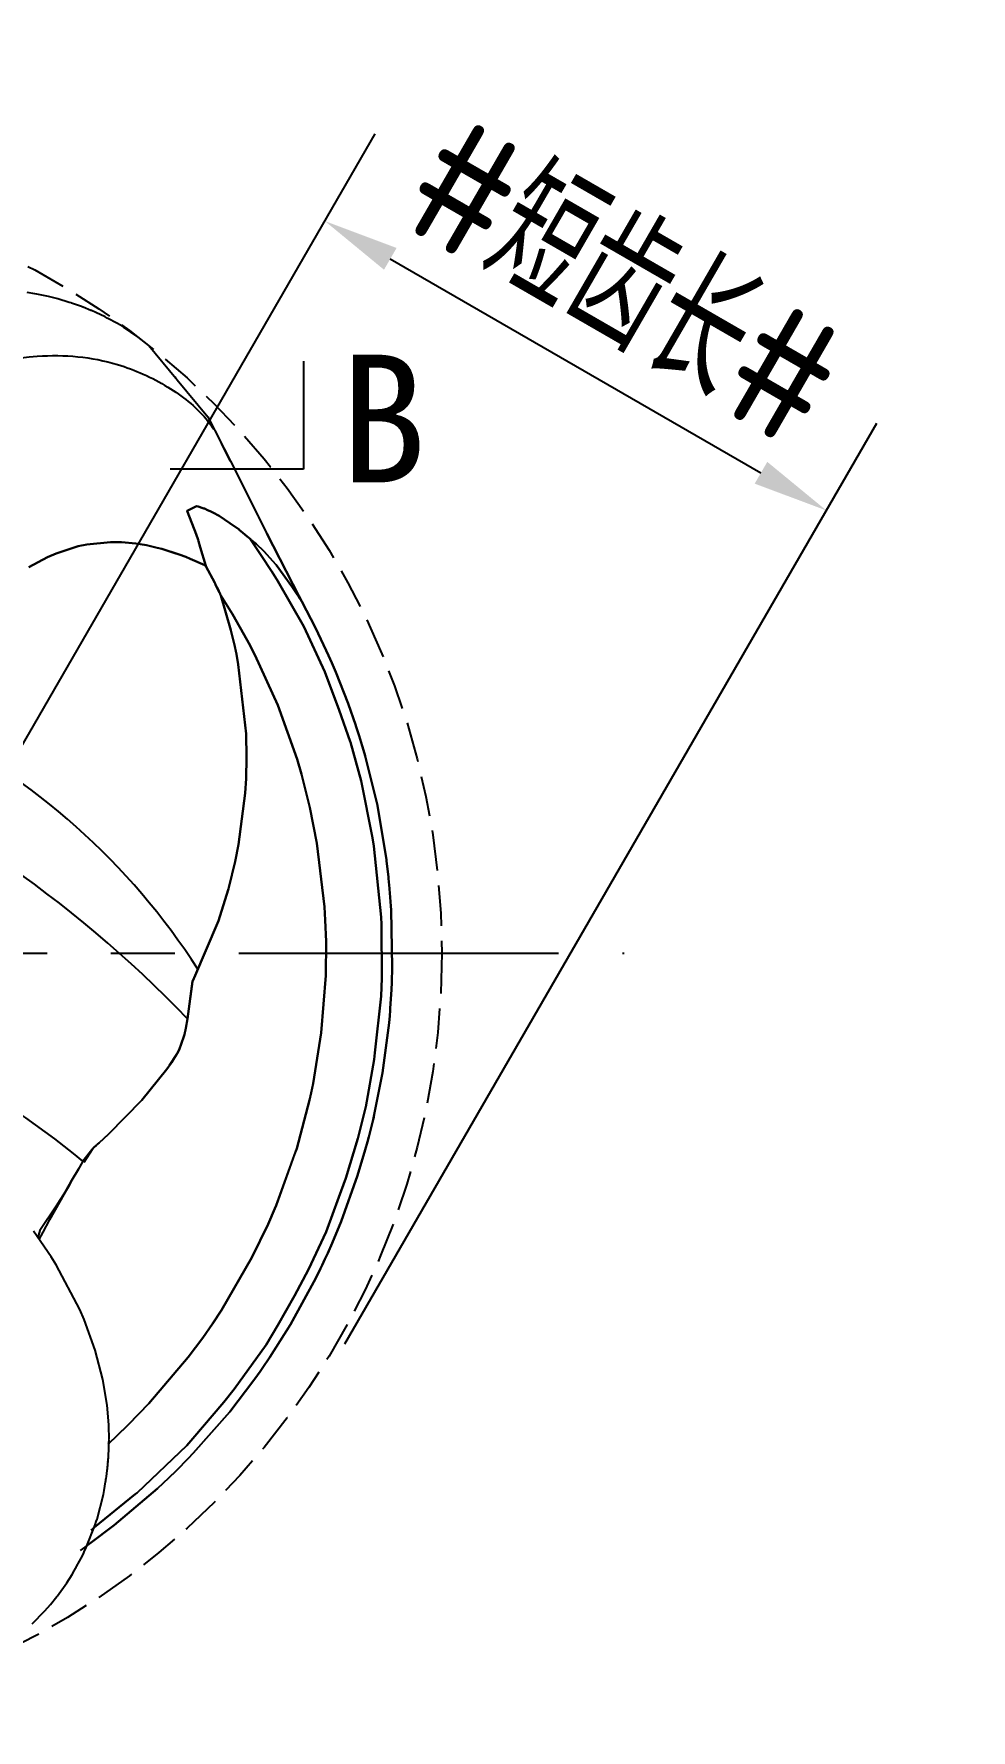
# Model space of a CAD drawing. Header units: millimetres. Extents: x 423.8 to 479.6, y 141.6 to 184.6.
# Drawn here: x 460.96 to 479.58, y 150.13 to 183.84 of the extents above; entities that cross this region are included whole.
import ezdxf

# ---------------------------------------------------------------- set-up
doc = ezdxf.new("R2010")
doc.units = ezdxf.units.MM
for name, pattern in [('ACAD_ISO04W100', [30, 24, -3, 0, -3]), ('BANKLINE1', [5.5, 4, -1.5]), ('CENTER', [50.8, 31.75, -6.35, 6.35, -6.35])]:
    doc.linetypes.add(name, pattern=pattern)
for name, color, linetype in [('中心线', 2, 'ACAD_ISO04W100'), ('标注', 7, 'Continuous'), ('注释', 3, 'Continuous'), ('虚线轮廓', 1, 'Continuous'), ('轮廓', 4, 'Continuous')]:
    doc.layers.add(name, color=color, linetype=linetype)
doc.styles.add('CFST0', font='gbenor.shx', dxfattribs={"bigfont": 'gbcbig.shx'})
doc.styles.get("Standard").update_dxf_attribs({"font": 'gbenor.shx'})
doc.dimstyles.new('TYToolDesignC1-1', dxfattribs={"dimtxt": 2.5, "dimasz": 1.5, "dimexe": 2, "dimexo": 0, "dimtad": 1, "dimtoh": 1, "dimdec": 3, "dimdsep": 46, "dimtxsty": 'CFST0', "dimcen": 2.502, "dimclrd": 3, "dimclre": 3, "dimclrt": 3, "dimazin": 2, "dimtfac": 1, "dimtdec": 3, "dimtmove": 0, "dimatfit": 3, "dimfxl": 1, "dimarcsym": 0})

# ---------------------------------------------------------------- blocks, each defined once
blk = doc.blocks.new('*D1')
at = {"layer": 'Defpoints', "color": 0, "transparency": 16777216}
for p in [(476.705, 174.372), (457.129, 163.473), (467.139, 157.803)]:
    blk.add_point(p, dxfattribs=at)
at = {"layer": '标注', "color": 3, "lineweight": -2, "transparency": 16777216}
for p, q in [((457.129, 163.473), (467.743, 181.856)), ((468.042, 179.374), (475.406, 175.122)), ((467.139, 157.803), (477.705, 176.104))]:
    blk.add_line(p, q, dxfattribs=at)
at = {"layer": '标注', "color": 3, "transparency": 16777216}
for points in [[(468.167, 179.59), (467.917, 179.157), (466.743, 180.124)], [(475.531, 175.338), (475.281, 174.905), (476.705, 174.372)]]:
    blk.add_solid(points, dxfattribs=at)
at = {"layer": '标注', "color": 3, "transparency": 16777216, "insert": (472.689, 178.919), "char_height": 2.5, "attachment_point": 5, "rotation": 330, "style": 'CFST0'}
blk.add_mtext('#短齿长#', dxfattribs=at)

msp = doc.modelspace()

# ---------------------------------------------------------------- linework, layer by layer
at = {"layer": '中心线', "linetype": 'CENTER', "ltscale": 0.2}
msp.add_line((434.553, 165.5727), (472.6854, 165.5727), dxfattribs=at)
at = {"layer": '注释'}
for p, q in [((466.3152, 177.3411), (466.3152, 175.1953)), ((466.3152, 175.1953), (463.6681, 175.1953))]:
    msp.add_line(p, q, dxfattribs=at)
at = {"layer": '虚线轮廓', "color": 7, "linetype": 'BANKLINE1', "ltscale": 0.2}
msp.add_circle((453.6192, 165.5727), 15.4446, dxfattribs=at)
at = {"layer": '轮廓'}
for points in [[(462.7426, 178.0184), (462.7211, 178.0334), (462.7181, 178.0329), (462.7145, 178.0354), (462.6236, 178.0883), (462.6236, 178.0883), (462.6236, 178.0883), (462.4164, 178.1961), (462.3781, 178.2176), (462.1935, 178.3042), (462.1935, 178.3042), (462.1048, 178.345), (462.0951, 178.3464), (461.9396, 178.41), (461.9396, 178.41), (461.933, 178.4119), (461.9258, 178.417), (461.9192, 178.4189), (461.909, 178.4234), (461.909, 178.4234), (461.7113, 178.4952), (461.7047, 178.4972), (461.665, 178.509), (461.4399, 178.5759), (461.4399, 178.5759), (461.4399, 178.5759), (461.4399, 178.5759), (461.2526, 178.6244), (461.018, 178.674), (460.9824, 178.6803), (460.8272, 178.7063)], [(463.0324, 177.8154), (462.7426, 178.0184)], [(463.2468, 177.6493), (463.2104, 177.6774), (463.0902, 177.7723), (463.0324, 177.8154)], [(463.2468, 177.6493), (463.7815, 177.0003)], [(463.7851, 176.9978), (463.7851, 176.9978), (463.7851, 176.9978), (463.7851, 176.9978), (463.7851, 176.9978), (463.7851, 176.9978), (463.7851, 176.9978), (463.7851, 176.9978), (463.7851, 176.9978), (463.7851, 176.9978), (463.7845, 177.0008), (463.7845, 177.0008), (463.7845, 177.0008), (463.7845, 177.0008), (463.7845, 177.0008), (463.7815, 177.0003), (463.781, 177.0033), (463.7656, 177.0194)], [(463.7815, 177.0003), (463.7845, 177.0008), (463.7845, 177.0008), (463.7845, 177.0008), (463.7845, 177.0008), (463.7845, 177.0008), (463.7845, 177.0008), (463.7845, 177.0008), (463.7845, 177.0008), (463.7845, 177.0008), (463.7845, 177.0008), (463.7851, 176.9978), (463.8092, 176.9675)], [(463.7892, 176.9922), (463.7887, 176.9953), (463.7851, 176.9978), (463.7856, 176.9947), (463.7856, 176.9947), (463.7856, 176.9947), (463.7856, 176.9947), (463.7851, 176.9978), (463.7851, 176.9978), (463.7851, 176.9978), (463.7851, 176.9978), (463.7851, 176.9978), (463.7851, 176.9978)], [(463.8092, 176.9675), (464.4189, 176.2313)], [(464.4189, 176.2313), (464.4153, 176.2338), (464.4153, 176.2338), (464.4118, 176.2364)], [(464.4189, 176.2313), (464.688, 175.7017), (464.7325, 175.6092), (464.7361, 175.6067), (464.7366, 175.6036), (464.7402, 175.6011), (464.7413, 175.595), (464.8654, 175.3535), (465.419, 174.2592), (465.4237, 174.2506), (465.4253, 174.2415), (465.5924, 173.9165), (466.1009, 172.9179), (466.1009, 172.9179), (466.105, 172.9123), (466.1056, 172.9093), (466.1304, 172.8572), (466.1496, 172.8198), (466.1584, 172.8057), (466.2256, 172.6733), (466.283, 172.5611), (466.283, 172.5611)], [(464.8654, 175.3535), (464.7413, 175.595), (464.7402, 175.6011), (464.7366, 175.6036), (464.7361, 175.6067), (464.7325, 175.6092), (464.688, 175.7017)], [(465.6618, 175.2304), (465.6679, 175.2315), (465.6709, 175.232)], [(465.2619, 173.7987), (465.2536, 173.8098), (465.2501, 173.8123), (465.2316, 173.8278), (465.1984, 173.8565), (465.0735, 173.9599), (465.0474, 173.9835), (465.0366, 173.9911), (465.0366, 173.9911), (464.8566, 174.1224), (464.6405, 174.2631), (464.519, 174.3295), (464.4609, 174.3569), (464.4129, 174.3798), (464.3619, 174.4022), (464.3482, 174.4091), (464.3349, 174.4131), (464.2249, 174.4501), (464.1887, 174.4594), (464.0048, 174.3643), (464.0089, 174.3587), (464.0146, 174.344), (464.1874, 173.8978), (464.223, 173.7849), (464.2303, 173.7611), (464.2675, 173.639), (464.3797, 173.2699)], [(464.3797, 173.2699), (464.2675, 173.639), (464.2303, 173.7611), (464.223, 173.7849), (464.1874, 173.8978), (464.0146, 174.344), (464.0089, 174.3587), (464.0048, 174.3643), (464.1887, 174.4594), (464.2249, 174.4501), (464.2982, 174.4254), (464.3349, 174.4131), (464.3482, 174.4091), (464.3619, 174.4022), (464.4129, 174.3798), (464.4609, 174.3569), (464.519, 174.3295), (464.6405, 174.2631), (464.8566, 174.1224), (465.0366, 173.9911), (465.0366, 173.9911), (465.0474, 173.9835), (465.0735, 173.9599), (465.2316, 173.8278), (465.2501, 173.8123), (465.2536, 173.8098), (465.2619, 173.7987), (465.2655, 173.7962)], [(460.8592, 173.2419), (461.2316, 173.4425), (461.4036, 173.5167), (461.8395, 173.6594), (462.0148, 173.6966), (462.4831, 173.7447), (462.6497, 173.7427), (462.7005, 173.7391), (462.9871, 173.7144), (463.1972, 173.6793), (463.4094, 173.632), (463.5046, 173.608), (463.5046, 173.608), (463.7638, 173.5251), (463.8504, 173.4965), (463.9778, 173.4499), (464.066, 173.4122), (464.3557, 173.2813), (464.3797, 173.2699), (464.3797, 173.2699), (464.3797, 173.2699), (464.3797, 173.2699), (464.3593, 173.2788), (464.3593, 173.2788), (464.3797, 173.2699)], [(464.3797, 173.2699), (464.3797, 173.2699), (464.3593, 173.2788), (464.3593, 173.2788), (464.3557, 173.2813), (464.066, 173.4122), (463.9778, 173.4499), (463.8504, 173.4965), (463.5046, 173.608), (463.5046, 173.608), (463.4094, 173.632), (463.1972, 173.6793), (462.9871, 173.7144), (462.7005, 173.7391), (462.6497, 173.7427), (462.4831, 173.7447), (462.0148, 173.6966), (461.8395, 173.6594), (461.4036, 173.5167), (461.2316, 173.4425), (460.8592, 173.2419)], [(465.2655, 173.7962), (465.6889, 173.1557), (465.8075, 172.9634), (466.3232, 172.0663), (466.7395, 171.1643), (467.0274, 170.4027), (467.244, 169.7791), (467.2498, 169.7644), (467.4637, 168.9961), (467.6916, 167.8632), (467.717, 167.7015), (467.8598, 166.287), (467.8662, 166.1439), (467.8757, 165.076), (467.8578, 164.7153), (467.7363, 163.5899), (467.7182, 163.4612), (467.5554, 162.5167), (467.3968, 161.8865), (467.1559, 161.1007), (467.0223, 160.7196), (466.7667, 160.0347), (466.4193, 159.2834), (466.1414, 158.7608), (465.8081, 158.1782), (465.5731, 157.7855), (464.9416, 156.9026), (464.7327, 156.6462), (464.1194, 155.9264), (463.9968, 155.7856), (463.0113, 154.8466), (462.973, 154.8147), (462.1581, 154.1535), (462.0921, 154.1011)], [(462.1581, 154.1535), (462.973, 154.8147), (463.0113, 154.8466), (463.9968, 155.7856), (464.1194, 155.9264), (464.7327, 156.6462), (464.9416, 156.9026), (465.5731, 157.7855), (465.8081, 158.1782), (466.1414, 158.7608), (466.4193, 159.2834), (466.7667, 160.0347), (467.0223, 160.7196), (467.1559, 161.1007), (467.3968, 161.8865), (467.5554, 162.5167), (467.7182, 163.4612), (467.7363, 163.5899), (467.8578, 164.7153), (467.8757, 165.076), (467.8662, 166.1439), (467.8598, 166.287), (467.717, 167.7015), (467.6916, 167.8632), (467.6916, 167.8632), (467.4637, 168.9961), (467.2498, 169.7644), (467.244, 169.7791), (467.0274, 170.4027), (466.7395, 171.1643), (466.3232, 172.0663), (465.8075, 172.9634), (465.6889, 173.1557), (465.2619, 173.7987)], [(466.2825, 172.5641), (466.2784, 172.5696), (466.2748, 172.5722), (466.2702, 172.5807), (466.2274, 172.6453), (466.2222, 172.657), (466.1759, 172.7241), (466.163, 172.7438), (466.0863, 172.8588), (465.775, 173.2901), (465.7709, 173.2956), (465.5877, 173.4986), (465.5338, 173.5549), (465.3749, 173.7088), (465.2655, 173.7962)], [(465.2655, 173.7962), (465.2655, 173.7962), (465.3749, 173.7088), (465.5338, 173.5549), (465.5877, 173.4986), (465.7709, 173.2956), (465.775, 173.2901), (466.0863, 172.8588), (466.163, 172.7438), (466.1759, 172.7241), (466.2222, 172.657), (466.2274, 172.6453), (466.2702, 172.5807), (466.2748, 172.5722), (466.2784, 172.5696), (466.2825, 172.5641), (466.283, 172.5611)], [(466.283, 172.5611), (466.2256, 172.6733), (466.1584, 172.8057), (466.1496, 172.8198), (466.1304, 172.8572), (466.1056, 172.9093), (466.105, 172.9123), (466.1009, 172.9179), (466.1009, 172.9179), (465.5924, 173.9165)], [(464.3797, 173.2699), (464.3802, 173.2668), (464.3802, 173.2668), (464.3802, 173.2668), (464.555, 172.9338), (464.5607, 172.9192), (464.5659, 172.9075), (464.5659, 172.9075), (464.6192, 172.8009), (464.658, 172.723), (464.6627, 172.7144), (464.6637, 172.7084), (464.673, 172.6912), (464.6777, 172.6826), (464.6777, 172.6826), (464.6777, 172.6826)], [(464.6777, 172.6826), (464.6777, 172.6826), (464.658, 172.723), (464.6627, 172.7144), (464.6637, 172.7084), (464.673, 172.6912), (464.6673, 172.7059), (464.6575, 172.7261), (464.6528, 172.7347), (464.6487, 172.7402), (464.5659, 172.9075), (464.5659, 172.9075), (464.6192, 172.8009), (464.5752, 172.8903), (464.5607, 172.9192), (464.555, 172.9338), (464.3802, 173.2668)], [(464.6777, 172.6826), (464.9061, 172.312), (465.2015, 171.7932), (465.2335, 171.7362), (465.3535, 171.5001), (465.8082, 170.5045), (466.1896, 169.4269), (466.2767, 169.1286), (466.3051, 169.0207), (466.4439, 168.465), (466.5815, 167.7553), (466.7356, 166.4903), (466.7508, 166.2263), (466.7654, 165.8055), (466.7596, 165.127), (466.6692, 163.9851), (466.5106, 162.9817), (466.4712, 162.7959), (466.44, 162.6524), (466.1829, 161.6913), (466.1403, 161.5771), (465.7716, 160.5555), (465.7478, 160.4948), (465.6141, 160.1858), (465.2923, 159.5206), (464.6866, 158.4729), (464.5114, 158.2036), (464.3185, 157.9281), (464.0291, 157.5415), (463.2476, 156.6196), (462.8442, 156.2034), (462.6026, 155.9726), (462.4547, 155.8336), (462.4355, 155.8177)], [(462.4355, 155.8177), (462.4547, 155.8336), (462.6026, 155.9726), (462.8442, 156.2034), (463.2476, 156.6196), (464.0291, 157.5415), (464.3185, 157.9281), (464.5114, 158.2036), (464.6866, 158.4729), (465.2923, 159.5206), (465.6141, 160.1858), (465.7478, 160.4948), (465.7716, 160.5555), (466.1829, 161.6913), (466.44, 162.6524), (466.4712, 162.7959), (466.5106, 162.9817), (466.6692, 163.9851), (466.7596, 165.127), (466.7654, 165.8055), (466.7508, 166.2263), (466.7356, 166.4903), (466.7351, 166.4933), (466.5815, 167.7553), (466.4439, 168.465), (466.3051, 169.0207), (466.2767, 169.1286), (466.1896, 169.4269), (465.8082, 170.5045), (465.3535, 171.5001), (465.2335, 171.7362), (465.2015, 171.7932), (464.9061, 172.312), (464.6782, 172.6796)], [(464.1108, 165.0112), (464.1388, 165.0663), (464.1458, 165.0801), (464.6267, 166.2125), (464.8215, 166.8334), (464.8249, 166.8496), (464.8322, 166.8792), (464.9609, 167.3943), (465.0268, 167.7321), (465.1579, 168.7495), (465.1755, 169.0411), (465.1858, 169.4632), (465.1753, 169.9318), (465.0227, 171.3132), (464.9837, 171.5165), (464.973, 171.5773), (464.9508, 171.6675), (464.8746, 171.9928), (464.6782, 172.6796), (464.6777, 172.6826)], [(464.6782, 172.6796), (464.8746, 171.9928), (464.9508, 171.6675), (464.973, 171.5773), (464.9837, 171.5165), (465.0227, 171.3132), (465.1753, 169.9318), (465.1858, 169.4632), (465.1755, 169.0411), (465.1579, 168.7495), (465.0268, 167.7321), (464.9609, 167.3943), (464.8322, 166.8792), (464.8249, 166.8496), (464.8215, 166.8334), (464.6267, 166.2125), (464.1458, 165.0801), (464.1388, 165.0663), (464.1108, 165.0112)], [(466.283, 172.5611), (466.5565, 172.0416), (466.6109, 171.9289), (466.771, 171.5901), (466.8166, 171.4915), (466.8835, 171.3434), (466.9599, 171.1592), (467.2044, 170.5374), (467.3573, 170.097), (467.3579, 170.094), (467.4248, 169.8925), (467.485, 169.693), (467.4918, 169.6722), (467.5423, 169.493), (467.7846, 168.5101), (467.7846, 168.5101), (467.9659, 167.4286), (467.966, 167.4098), (468.0046, 167.0841), (468.007, 167.0532), (468.0286, 166.8594), (468.0282, 166.8437), (468.0611, 166.426), (468.0819, 165.2943), (468.0736, 164.9855), (468.0657, 164.8523), (468.0419, 164.4718), (468.0397, 164.4306), (468.0325, 164.329), (468.0171, 164.1851), (467.8873, 163.1962), (467.7234, 162.3644), (467.705, 162.2733), (467.703, 162.2667), (467.6756, 162.1552), (467.6164, 161.9221), (467.5904, 161.8203), (467.5457, 161.665), (467.3915, 161.1516), (467.0665, 160.2381), (466.8857, 159.8047), (466.8007, 159.6109), (466.7434, 159.4911), (466.6867, 159.3682), (466.6543, 159.3028), (466.5621, 159.1141), (466.0604, 158.1882), (465.6481, 157.5384), (465.4933, 157.3135), (465.4687, 157.2747), (465.4537, 157.2532), (465.3504, 157.1095), (465.3329, 157.0845), (464.8538, 156.4574), (464.1248, 155.6294), (464.0267, 155.5274), (463.7928, 155.2886), (463.7847, 155.2809), (463.6428, 155.143), (463.4143, 154.927), (462.5578, 154.1989), (462.0758, 153.8379), (462.0561, 153.825), (462.0172, 153.7962), (461.8836, 153.7005)], [(462.0172, 153.7962), (462.0561, 153.825), (462.0758, 153.8379), (462.5578, 154.1989), (463.4143, 154.927), (463.6428, 155.143), (463.7847, 155.2809), (463.7928, 155.2886), (464.0267, 155.5274), (464.1248, 155.6294), (464.8538, 156.4574), (465.3329, 157.0845), (465.3504, 157.1095), (465.4537, 157.2532), (465.4687, 157.2747), (465.4933, 157.3135), (465.6481, 157.5384), (466.0604, 158.1882), (466.5621, 159.1141), (466.6543, 159.3028), (466.6867, 159.3682), (466.7434, 159.4911), (466.8007, 159.6109), (466.8857, 159.8047), (467.0665, 160.2381), (467.3915, 161.1516), (467.5457, 161.665), (467.5904, 161.8203), (467.6164, 161.9221), (467.6756, 162.1552), (467.703, 162.2667), (467.7234, 162.3644), (467.8873, 163.1962), (468.0171, 164.1851), (468.0325, 164.329), (468.0397, 164.4306), (468.0419, 164.4718), (468.0657, 164.8523), (468.0736, 164.9855), (468.0819, 165.2943), (468.0611, 166.426), (468.0286, 166.8594), (468.007, 167.0532), (468.0046, 167.0841), (467.966, 167.4098), (467.9659, 167.4286), (467.7846, 168.5101), (467.5423, 169.493), (467.4918, 169.6722), (467.485, 169.693), (467.4248, 169.8925), (467.3579, 170.094), (467.3573, 170.097), (467.2044, 170.5374), (466.9599, 171.1592), (466.8835, 171.3434), (466.8166, 171.4915), (466.771, 171.5901), (466.6109, 171.9289), (466.5565, 172.0416), (466.2825, 172.5641)], [(464.1108, 165.0112), (464.0127, 164.2694), (463.9799, 164.0817), (463.9547, 163.9581), (463.9434, 163.9153), (463.8464, 163.6473), (463.809, 163.5748), (463.6934, 163.3945), (463.6914, 163.3879), (463.6032, 163.2657), (463.1037, 162.6475), (462.4448, 161.9731), (462.2585, 161.8022), (462.2227, 161.7739), (462.2035, 161.758), (462.1527, 161.7083), (462.1447, 161.7006), (462.1422, 161.697), (461.9339, 161.4376), (461.9339, 161.4376), (461.9339, 161.4376), (461.9344, 161.4346), (461.9344, 161.4346)], [(463.6583, 163.3444), (463.809, 163.5748), (463.8464, 163.6473), (463.9434, 163.9153), (463.9547, 163.9581), (463.9799, 164.0817), (464.0127, 164.2694), (464.1103, 165.0143)], [(461.9589, 161.4201), (462.1422, 161.697), (462.1447, 161.7006), (462.1527, 161.7083), (462.2035, 161.758), (462.2227, 161.7739), (462.2585, 161.8022), (462.4448, 161.9731), (463.1037, 162.6475), (463.6032, 163.2657), (463.6914, 163.3879)], [(461.0664, 159.8826), (461.1442, 160.0281), (461.269, 160.2634), (461.2734, 160.2736), (461.6681, 160.9705), (461.6681, 160.9705), (461.7185, 161.0578), (461.846, 161.2778), (461.8535, 161.2886), (461.8649, 161.3125)], [(461.9344, 161.4346), (461.87, 161.3197), (461.8649, 161.3125), (461.8535, 161.2886), (461.846, 161.2778), (461.7185, 161.0578), (461.6681, 160.9705), (461.6681, 160.9705), (461.2734, 160.2736)], [(461.6681, 160.9705), (461.6686, 160.9674), (461.6396, 160.9184), (461.6006, 160.8551), (461.6011, 160.852), (461.4395, 160.5946), (461.4175, 160.5593), (461.0789, 160.0605), (461.0376, 159.9215)], [(460.9243, 152.2391), (461.1763, 152.5), (461.2888, 152.6265), (461.4154, 152.7805), (461.4309, 152.7989), (461.6174, 153.0576), (461.72, 153.2231), (461.7609, 153.2931), (461.7679, 153.3069), (461.7729, 153.314), (461.7894, 153.3452), (461.8044, 153.3666), (461.8089, 153.3768), (461.9242, 153.5948), (461.9516, 153.6529), (461.9635, 153.6738), (462.0024, 153.756), (462.1799, 154.2076), (462.1996, 154.2738), (462.2159, 154.3237), (462.3434, 154.8103), (462.3604, 154.8918), (462.3873, 155.0596), (462.3901, 155.0789), (462.3939, 155.1109), (462.3968, 155.1303), (462.403, 155.1659), (462.4111, 155.2269), (462.4095, 155.236), (462.4172, 155.2813), (462.4184, 155.3097), (462.4209, 155.3133), (462.4213, 155.3291), (462.4256, 155.358), (462.4251, 155.3611), (462.4279, 155.3804), (462.4292, 155.4089), (462.4317, 155.4124), (462.4315, 155.4312), (462.4319, 155.447), (462.4349, 155.4475), (462.4333, 155.4566), (462.4367, 155.4729), (462.4367, 155.4729), (462.4351, 155.482), (462.4389, 155.5141), (462.4389, 155.5141), (462.4417, 155.5334), (462.4412, 155.5364), (462.4426, 155.5461), (462.4421, 155.5491), (462.443, 155.5618), (462.4419, 155.5679), (462.4419, 155.5679), (462.4419, 155.5679), (462.4423, 155.5837), (462.4451, 155.603), (462.4468, 155.6472), (462.4487, 155.6538), (462.4509, 155.695), (462.4503, 155.698), (462.4502, 155.7168), (462.4509, 155.7483), (462.4523, 155.7579), (462.4523, 155.7579), (462.4518, 155.761), (462.4512, 155.764), (462.4512, 155.764), (462.4532, 155.7706), (462.4527, 155.7737), (462.4527, 155.7737), (462.4521, 155.7767), (462.4521, 155.7767), (462.4536, 155.7864), (462.453, 155.7894), (462.4534, 155.8052), (462.4541, 155.8367), (462.4536, 155.8397), (462.4529, 155.8615), (462.4559, 155.8621), (462.4543, 155.8712), (462.4541, 155.89), (462.4536, 155.893), (462.4536, 155.893), (462.4561, 155.8966), (462.4561, 155.8966), (462.4556, 155.8997), (462.455, 155.9027), (462.4534, 155.9118), (462.4534, 155.9118), (462.4554, 155.9184), (462.4543, 155.9245), (462.4547, 155.9936), (462.4527, 156.0936), (462.4477, 156.1931), (462.4161, 156.5859), (462.3296, 157.0944), (462.1788, 157.6825), (461.9588, 158.2899), (461.8731, 158.4912), (461.4068, 159.375), (461.3027, 159.5385), (460.9526, 160.0476)]]:
    msp.add_lwpolyline(points, dxfattribs=at)
for centre, radius, start, end in [((452.6029, 157.7877), 13.8067, 32.72278, 63.70256), ((446.212, 147.0826), 24.7437, 43.99485, 67.07978), ((450.8368, 147.9768), 17.4452, 50.49782, 75.39104)]:
    msp.add_arc(centre, radius, start, end, dxfattribs=at)
msp.add_spline([(455.7078, 166.8707), (455.7078, 168.1476), (455.7708, 169.7007), (456.0012, 171.6208), (457.3368, 175.0993), (458.6585, 176.5957), (461.0287, 177.4367), (462.6222, 177.2741), (463.6222, 176.8234), (464.3822, 176.1914), (464.5534, 175.9665)], degree=3, dxfattribs=at)

# ---------------------------------------------------------------- texts
at = {"layer": '注释', "insert": (468.7599, 177.4682), "char_height": 2.53935, "width": 21.860635, "attachment_point": 3}
msp.add_mtext('{\\f宋体|b0|i0|c134|p2;B}', dxfattribs=at)

# ---------------------------------------------------------------- dimensions: what is measured, and where the dimension line sits
at = {"layer": '标注'}
dim = msp.add_linear_dim(base=(476.7054, 174.372), p1=(457.1292, 163.4727), p2=(467.1392, 157.8027), angle=150, text='#短齿长#', dimstyle='TYToolDesignC1-1', dxfattribs=at)
dim.commit()
dim.dimension.update_dxf_attribs({"geometry": '*D1', "text_midpoint": (472.6892, 178.9195)})

doc.saveas('drawing.dxf')
